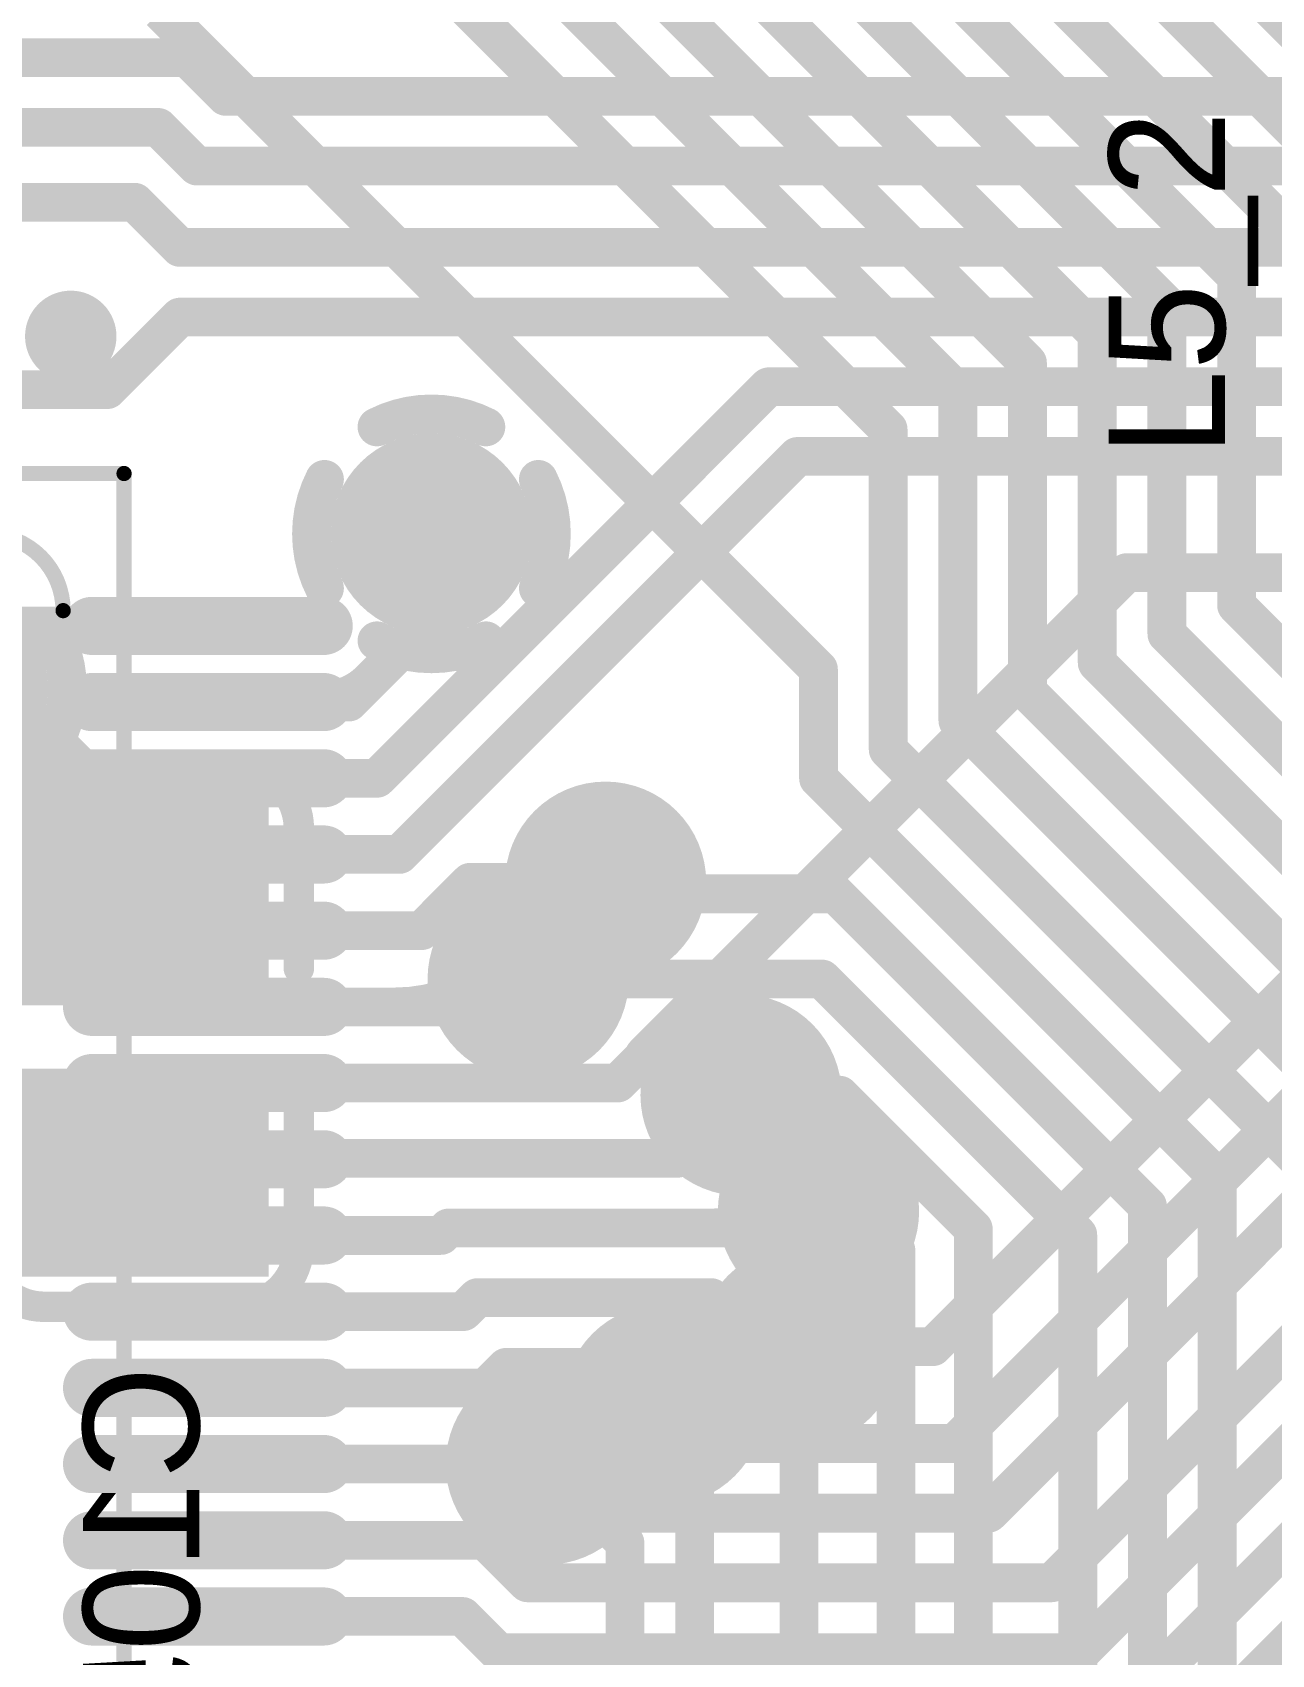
# Model space of a CAD drawing. Header units: millimetres. Extents: x 3.32 to 12.49, y 5.66 to 10.73.
# Drawn here: x 6.7689 to 7.0891, y 6.5191 to 6.9382 of the extents above; entities that cross this region are included whole.
import ezdxf

# ---------------------------------------------------------------- set-up
doc = ezdxf.new("R2010")
doc.units = ezdxf.units.MM
doc.header["$MEASUREMENT"] = 0
for name, color, linetype in [('BottomLayer', 5, 'Continuous'), ('BottomOverlay', 54, 'Continuous'), ('BottomPaste', 16, 'Continuous'), ('BottomSolder', 6, 'Continuous'), ('InternalPlane1', 76, 'Continuous'), ('InternalPlane2', 16, 'Continuous'), ('Mechanical13', 56, 'Continuous'), ('MultiLayer', 9, 'Continuous'), ('TopLayer', 1, 'Continuous'), ('TopOverlay', 2, 'Continuous'), ('TopPaste', 8, 'Continuous'), ('TopSolder', 216, 'Continuous'), ('ViaHoleLayer', 16, 'Continuous')]:
    doc.layers.add(name, color=color, linetype=linetype)

# ---------------------------------------------------------------- blocks, each defined once
blk = doc.blocks.new('LQFP_100_14_14_05P_118')
at = {"layer": 'Mechanical13', "const_width": 0.00394}
for points in [[(-0.27559, 0.27559), (-0.27559, -0.27559)], [(0.27559, -0.27559), (-0.27559, -0.27559)]]:
    blk.add_lwpolyline(points, dxfattribs=at)
at = {"layer": 'Mechanical13'}
for points, const_width in [([(-0.22047, -0.24016, 1), (-0.25984, -0.24016, 1)], 0.00394), ([(-0.26083, -0.24016, 1), (-0.25886, -0.24016, 1)], 0.00197), ([(-0.27657, -0.27559, 1), (-0.27461, -0.27559, 1)], 0.00197), ([(-0.27657, -0.27559, 1), (-0.27461, -0.27559, 1)], 0.00197)]:
    blk.add_lwpolyline(points, format="xyb", close=True, dxfattribs=dict(at, const_width=const_width))
at = {"layer": 'TopLayer', "const_width": 0.01102}
for points in [[(-0.32717, 0.01969), (-0.26732, 0.01969)], [(-0.32717, 0), (-0.26732, 0)], [(-0.32717, -0.01969), (-0.26732, -0.01969)], [(-0.32717, -0.03937), (-0.26732, -0.03937)], [(-0.32717, -0.05906), (-0.26732, -0.05906)], [(-0.32717, -0.07874), (-0.26732, -0.07874)], [(-0.32717, -0.09843), (-0.26732, -0.09843)], [(-0.32717, -0.11811), (-0.26732, -0.11811)], [(-0.32717, -0.1378), (-0.26732, -0.1378)], [(-0.32717, -0.15748), (-0.26732, -0.15748)], [(-0.32717, -0.17717), (-0.26732, -0.17717)], [(-0.32717, -0.19685), (-0.26732, -0.19685)], [(-0.32717, -0.21654), (-0.26732, -0.21654)], [(-0.32717, -0.23622), (-0.26732, -0.23622)]]:
    blk.add_lwpolyline(points, dxfattribs=at)
at = {"layer": 'TopLayer', "const_width": 0.00551}
for points in [[(-0.32992, 0.01969, 1), (-0.32441, 0.01969, 1)], [(-0.27008, 0.01969, 1), (-0.26457, 0.01969, 1)], [(-0.32992, 0, 1), (-0.32441, 0, 1)], [(-0.27008, 0, 1), (-0.26457, 0, 1)], [(-0.32992, -0.01969, 1), (-0.32441, -0.01969, 1)], [(-0.27008, -0.01969, 1), (-0.26457, -0.01969, 1)], [(-0.32992, -0.03937, 1), (-0.32441, -0.03937, 1)], [(-0.27008, -0.03937, 1), (-0.26457, -0.03937, 1)], [(-0.32992, -0.05906, 1), (-0.32441, -0.05906, 1)], [(-0.27008, -0.05906, 1), (-0.26457, -0.05906, 1)], [(-0.32992, -0.07874, 1), (-0.32441, -0.07874, 1)], [(-0.27008, -0.07874, 1), (-0.26457, -0.07874, 1)], [(-0.32992, -0.09843, 1), (-0.32441, -0.09843, 1)], [(-0.27008, -0.09843, 1), (-0.26457, -0.09843, 1)], [(-0.32992, -0.11811, 1), (-0.32441, -0.11811, 1)], [(-0.27008, -0.11811, 1), (-0.26457, -0.11811, 1)], [(-0.32992, -0.1378, 1), (-0.32441, -0.1378, 1)], [(-0.27008, -0.1378, 1), (-0.26457, -0.1378, 1)], [(-0.32992, -0.15748, 1), (-0.32441, -0.15748, 1)], [(-0.27008, -0.15748, 1), (-0.26457, -0.15748, 1)], [(-0.32992, -0.17717, 1), (-0.32441, -0.17717, 1)], [(-0.27008, -0.17717, 1), (-0.26457, -0.17717, 1)], [(-0.32992, -0.19685, 1), (-0.32441, -0.19685, 1)], [(-0.27008, -0.19685, 1), (-0.26457, -0.19685, 1)], [(-0.32992, -0.21654, 1), (-0.32441, -0.21654, 1)], [(-0.27008, -0.21654, 1), (-0.26457, -0.21654, 1)], [(-0.32992, -0.23622, 1), (-0.32441, -0.23622, 1)], [(-0.27008, -0.23622, 1), (-0.26457, -0.23622, 1)]]:
    blk.add_lwpolyline(points, format="xyb", close=True, dxfattribs=at)
at = {"layer": 'TopOverlay'}
for points, const_width in [([(-0.25591, -0.31102, 1), (-0.26772, -0.31102, 1)], 0.01181), ([(-0.27067, -0.31102, 1), (-0.26476, -0.31102, 1)], 0.00591), ([(-0.25886, -0.31102, 1), (-0.25295, -0.31102, 1)], 0.00591)]:
    blk.add_lwpolyline(points, format="xyb", close=True, dxfattribs=dict(at, const_width=const_width))
at = {"layer": 'TopPaste', "const_width": 0.01102}
for points in [[(-0.32717, 0.01969), (-0.26732, 0.01969)], [(-0.32717, 0), (-0.26732, 0)], [(-0.32717, -0.01969), (-0.26732, -0.01969)], [(-0.32717, -0.03937), (-0.26732, -0.03937)], [(-0.32717, -0.05906), (-0.26732, -0.05906)], [(-0.32717, -0.07874), (-0.26732, -0.07874)], [(-0.32717, -0.09843), (-0.26732, -0.09843)], [(-0.32717, -0.11811), (-0.26732, -0.11811)], [(-0.32717, -0.1378), (-0.26732, -0.1378)], [(-0.32717, -0.15748), (-0.26732, -0.15748)], [(-0.32717, -0.17717), (-0.26732, -0.17717)], [(-0.32717, -0.19685), (-0.26732, -0.19685)], [(-0.32717, -0.21654), (-0.26732, -0.21654)], [(-0.32717, -0.23622), (-0.26732, -0.23622)]]:
    blk.add_lwpolyline(points, dxfattribs=at)
at = {"layer": 'TopPaste', "const_width": 0.00551}
for points in [[(-0.32992, 0.01969, 1), (-0.32441, 0.01969, 1)], [(-0.27008, 0.01969, 1), (-0.26457, 0.01969, 1)], [(-0.32992, 0, 1), (-0.32441, 0, 1)], [(-0.27008, 0, 1), (-0.26457, 0, 1)], [(-0.32992, -0.01969, 1), (-0.32441, -0.01969, 1)], [(-0.27008, -0.01969, 1), (-0.26457, -0.01969, 1)], [(-0.32992, -0.03937, 1), (-0.32441, -0.03937, 1)], [(-0.27008, -0.03937, 1), (-0.26457, -0.03937, 1)], [(-0.32992, -0.05906, 1), (-0.32441, -0.05906, 1)], [(-0.27008, -0.05906, 1), (-0.26457, -0.05906, 1)], [(-0.32992, -0.07874, 1), (-0.32441, -0.07874, 1)], [(-0.27008, -0.07874, 1), (-0.26457, -0.07874, 1)], [(-0.32992, -0.09843, 1), (-0.32441, -0.09843, 1)], [(-0.27008, -0.09843, 1), (-0.26457, -0.09843, 1)], [(-0.32992, -0.11811, 1), (-0.32441, -0.11811, 1)], [(-0.27008, -0.11811, 1), (-0.26457, -0.11811, 1)], [(-0.32992, -0.1378, 1), (-0.32441, -0.1378, 1)], [(-0.27008, -0.1378, 1), (-0.26457, -0.1378, 1)], [(-0.32992, -0.15748, 1), (-0.32441, -0.15748, 1)], [(-0.27008, -0.15748, 1), (-0.26457, -0.15748, 1)], [(-0.32992, -0.17717, 1), (-0.32441, -0.17717, 1)], [(-0.27008, -0.17717, 1), (-0.26457, -0.17717, 1)], [(-0.32992, -0.19685, 1), (-0.32441, -0.19685, 1)], [(-0.27008, -0.19685, 1), (-0.26457, -0.19685, 1)], [(-0.32992, -0.21654, 1), (-0.32441, -0.21654, 1)], [(-0.27008, -0.21654, 1), (-0.26457, -0.21654, 1)], [(-0.32992, -0.23622, 1), (-0.32441, -0.23622, 1)], [(-0.27008, -0.23622, 1), (-0.26457, -0.23622, 1)]]:
    blk.add_lwpolyline(points, format="xyb", close=True, dxfattribs=at)
at = {"layer": 'TopSolder', "const_width": 0.01502}
for points in [[(-0.32717, 0.01969), (-0.26732, 0.01969)], [(-0.32717, 0), (-0.26732, 0)], [(-0.32717, -0.01969), (-0.26732, -0.01969)], [(-0.32717, -0.03937), (-0.26732, -0.03937)], [(-0.32717, -0.05906), (-0.26732, -0.05906)], [(-0.32717, -0.07874), (-0.26732, -0.07874)], [(-0.32717, -0.09843), (-0.26732, -0.09843)], [(-0.32717, -0.11811), (-0.26732, -0.11811)], [(-0.32717, -0.1378), (-0.26732, -0.1378)], [(-0.32717, -0.15748), (-0.26732, -0.15748)], [(-0.32717, -0.17717), (-0.26732, -0.17717)], [(-0.32717, -0.19685), (-0.26732, -0.19685)], [(-0.32717, -0.21654), (-0.26732, -0.21654)], [(-0.32717, -0.23622), (-0.26732, -0.23622)]]:
    blk.add_lwpolyline(points, dxfattribs=at)
at = {"layer": 'TopSolder', "const_width": 0.00751}
for points in [[(-0.33092, 0.01969, 1), (-0.32341, 0.01969, 1)], [(-0.27108, 0.01969, 1), (-0.26357, 0.01969, 1)], [(-0.33092, 0, 1), (-0.32341, 0, 1)], [(-0.27108, 0, 1), (-0.26357, 0, 1)], [(-0.33092, -0.01969, 1), (-0.32341, -0.01969, 1)], [(-0.27108, -0.01969, 1), (-0.26357, -0.01969, 1)], [(-0.33092, -0.03937, 1), (-0.32341, -0.03937, 1)], [(-0.27108, -0.03937, 1), (-0.26357, -0.03937, 1)], [(-0.33092, -0.05906, 1), (-0.32341, -0.05906, 1)], [(-0.27108, -0.05906, 1), (-0.26357, -0.05906, 1)], [(-0.33092, -0.07874, 1), (-0.32341, -0.07874, 1)], [(-0.27108, -0.07874, 1), (-0.26357, -0.07874, 1)], [(-0.33092, -0.09843, 1), (-0.32341, -0.09843, 1)], [(-0.27108, -0.09843, 1), (-0.26357, -0.09843, 1)], [(-0.33092, -0.11811, 1), (-0.32341, -0.11811, 1)], [(-0.27108, -0.11811, 1), (-0.26357, -0.11811, 1)], [(-0.33092, -0.1378, 1), (-0.32341, -0.1378, 1)], [(-0.27108, -0.1378, 1), (-0.26357, -0.1378, 1)], [(-0.33092, -0.15748, 1), (-0.32341, -0.15748, 1)], [(-0.27108, -0.15748, 1), (-0.26357, -0.15748, 1)], [(-0.33092, -0.17717, 1), (-0.32341, -0.17717, 1)], [(-0.27108, -0.17717, 1), (-0.26357, -0.17717, 1)], [(-0.33092, -0.19685, 1), (-0.32341, -0.19685, 1)], [(-0.27108, -0.19685, 1), (-0.26357, -0.19685, 1)], [(-0.33092, -0.21654, 1), (-0.32341, -0.21654, 1)], [(-0.27108, -0.21654, 1), (-0.26357, -0.21654, 1)], [(-0.33092, -0.23622, 1), (-0.32341, -0.23622, 1)], [(-0.27108, -0.23622, 1), (-0.26357, -0.23622, 1)]]:
    blk.add_lwpolyline(points, format="xyb", close=True, dxfattribs=at)
blk = doc.blocks.new('0805_C_B_470')
at = {"layer": 'BottomLayer'}
for points in [[(-0.05787, -0.02894), (-0.0122, -0.02894), (-0.05787, 0.02894), (-0.0122, 0.02894)], [(0.0122, -0.02894), (0.05787, -0.02894), (0.0122, 0.02894), (0.05787, 0.02894)]]:
    blk.add_solid(points, dxfattribs=at)
at = {"layer": 'BottomOverlay', "const_width": 0.00787}
for points in [[(-0.06969, 0.025, -0.414213), (-0.05394, 0.04075)], [(0.05394, 0.04075, -0.414214), (0.06968, 0.025)], [(-0.05394, -0.04075, -0.414214), (-0.06969, -0.025)], [(0.06969, -0.025, -0.414213), (0.05394, -0.04075)]]:
    blk.add_lwpolyline(points, format="xyb", dxfattribs=at)
at = {"layer": 'BottomOverlay', "const_width": 0.00394}
for points in [[(-0.05591, 0.04075, 1), (-0.05197, 0.04075, 1)], [(-0.05591, 0.04075, 1), (-0.05197, 0.04075, 1)], [(-0.01969, 0.04075, 1), (-0.01575, 0.04075, 1)], [(0.01575, 0.04075, 1), (0.01969, 0.04075, 1)], [(0.05197, 0.04075, 1), (0.05591, 0.04075, 1)], [(0.05197, 0.04075, 1), (0.05591, 0.04075, 1)], [(-0.07165, 0.025, 1), (-0.06772, 0.025, 1)], [(-0.07165, 0.025, 1), (-0.06772, 0.025, 1)], [(0.06772, 0.025, 1), (0.07165, 0.025, 1)], [(0.06772, 0.025, 1), (0.07165, 0.025, 1)], [(-0.07165, -0.025, 1), (-0.06772, -0.025, 1)], [(-0.07165, -0.025, 1), (-0.06772, -0.025, 1)], [(0.06772, -0.025, 1), (0.07165, -0.025, 1)], [(0.06772, -0.025, 1), (0.07165, -0.025, 1)], [(-0.05591, -0.04075, 1), (-0.05197, -0.04075, 1)], [(-0.05591, -0.04075, 1), (-0.05197, -0.04075, 1)], [(-0.01969, -0.04075, 1), (-0.01575, -0.04075, 1)], [(0.01575, -0.04075, 1), (0.01969, -0.04075, 1)], [(0.05197, -0.04075, 1), (0.05591, -0.04075, 1)], [(0.05197, -0.04075, 1), (0.05591, -0.04075, 1)]]:
    blk.add_lwpolyline(points, format="xyb", close=True, dxfattribs=at)
at = {"layer": 'BottomOverlay', "const_width": 0.00787}
for points in [[(-0.05394, 0.04075), (-0.01772, 0.04075)], [(0.01772, 0.04075), (0.05394, 0.04075)], [(-0.06969, 0.025), (-0.06969, -0.025)], [(0.06968, 0.025), (0.06968, -0.025)], [(-0.05394, -0.04075), (-0.01772, -0.04075)], [(0.01772, -0.04075), (0.05394, -0.04075)]]:
    blk.add_lwpolyline(points, dxfattribs=at)
at = {"layer": 'BottomPaste'}
for points in [[(-0.05787, -0.02894), (-0.0122, -0.02894), (-0.05787, 0.02894), (-0.0122, 0.02894)], [(0.0122, -0.02894), (0.05787, -0.02894), (0.0122, 0.02894), (0.05787, 0.02894)]]:
    blk.add_solid(points, dxfattribs=at)
at = {"layer": 'BottomSolder'}
for points in [[(-0.06187, -0.03294), (-0.0082, -0.03294), (-0.06187, 0.03294), (-0.0082, 0.03294)], [(0.0082, -0.03294), (0.06187, -0.03294), (0.0082, 0.03294), (0.06187, 0.03294)]]:
    blk.add_solid(points, dxfattribs=at)

msp = doc.modelspace()

# ---------------------------------------------------------------- linework, layer by layer
at = {"layer": 'BottomLayer'}
for points, const_width in [([(6.73455, 7.29866), (7.15701, 6.87621)], 0.01), ([(6.7271, 7.28066), (7.13201, 6.87575)], 0.01), ([(6.71801, 7.26266), (7.09801, 6.88266)], 0.01), ([(6.71055, 7.24466), (7.08001, 6.87521)], 0.01), ([(6.7031, 7.22666), (7.06201, 6.86775)], 0.01), ([(6.69564, 7.20866), (7.04401, 6.86029)], 0.01), ([(6.68818, 7.19066), (7.02601, 6.85284)], 0.01), ([(6.68073, 7.17266), (7.00801, 6.84538)], 0.01), ([(6.67201, 7.15366), (6.99001, 6.83566)], 0.01), ([(6.80201, 6.94366), (6.97201, 6.77366)], 0.01), ([(7.08001, 6.79022), (7.08001, 6.87521)], 0.01), ([(7.06201, 6.78276), (7.06201, 6.86775)], 0.01), ([(7.04401, 6.77531), (7.04401, 6.86029)], 0.01), ([(7.02601, 6.76785), (7.02601, 6.85284)], 0.01), ([(7.00801, 6.7604), (7.00801, 6.84538)], 0.01), ([(6.99001, 6.75294), (6.99001, 6.83566)], 0.01), ([(7.08001, 6.79022), (7.29701, 6.57322)], 0.01), ([(7.06201, 6.78276), (7.27701, 6.56776)], 0.01), ([(6.74701, 6.76866), (6.79701, 6.71866)], 0.03), ([(6.97201, 6.74548), (6.97201, 6.77366)], 0.01), ([(7.04401, 6.77531), (7.25201, 6.56731)], 0.01), ([(7.02601, 6.76785), (7.22701, 6.56685)], 0.01), ([(7.00801, 6.7604), (7.20201, 6.5664)], 0.01), ([(6.99001, 6.75294), (7.17001, 6.57294)], 0.01), ([(6.97201, 6.74548), (7.07501, 6.64248)], 0.01), ([(6.79701, 6.7137), (6.79701, 6.71866)], 0.03), ([(6.91701, 6.71866), (6.92001, 6.71566)], 0.01), ([(6.92001, 6.71566), (6.97638, 6.71566)], 0.01), ([(6.97638, 6.71566), (7.05701, 6.63503)], 0.01), ([(6.89701, 6.69366), (6.97292, 6.69366)], 0.01), ([(6.97292, 6.69366), (7.03901, 6.62757)], 0.01), ([(6.95201, 6.66366), (6.97746, 6.66366)], 0.01), ([(6.97746, 6.66366), (7.01201, 6.62912)], 0.01), ([(6.70701, 6.64362), (6.79701, 6.64362)], 0.03), ([(7.07501, 6.37566), (7.07501, 6.64248)], 0.01), ([(6.97201, 6.63366), (6.98201, 6.63366)], 0.01), ([(6.98201, 6.63366), (6.99201, 6.62366)], 0.01), ([(7.05701, 6.04866), (7.05701, 6.63503)], 0.01), ([(7.01201, 6.03866), (7.01201, 6.62912)], 0.01), ([(7.03901, 6.04121), (7.03901, 6.62757)], 0.01), ([(6.99201, 6.50366), (6.99201, 6.62366)], 0.01), ([(6.96701, 6.50848), (6.96701, 6.59866)], 0.01), ([(6.93201, 6.58366), (6.94001, 6.57566)], 0.01), ([(6.94001, 5.82666), (6.94001, 6.57566)], 0.01), ([(6.90169, 6.56835), (6.92201, 6.54803)], 0.01), ([(6.92201, 5.92866), (6.92201, 6.54803)], 0.01)]:
    msp.add_lwpolyline(points, dxfattribs=dict(at, const_width=const_width))
for points, const_width in [([(7.07751, 6.87521, 1), (7.08251, 6.87521, 1)], 0.005), ([(7.07751, 6.87521, 1), (7.08251, 6.87521, 1)], 0.005), ([(7.05951, 6.86775, 1), (7.06451, 6.86775, 1)], 0.005), ([(7.05951, 6.86775, 1), (7.06451, 6.86775, 1)], 0.005), ([(7.04151, 6.86029, 1), (7.04651, 6.86029, 1)], 0.005), ([(7.04151, 6.86029, 1), (7.04651, 6.86029, 1)], 0.005), ([(7.02351, 6.85284, 1), (7.02851, 6.85284, 1)], 0.005), ([(7.02351, 6.85284, 1), (7.02851, 6.85284, 1)], 0.005), ([(7.00551, 6.84538, 1), (7.01051, 6.84538, 1)], 0.005), ([(7.00551, 6.84538, 1), (7.01051, 6.84538, 1)], 0.005), ([(6.98751, 6.83566, 1), (6.99251, 6.83566, 1)], 0.005), ([(6.98751, 6.83566, 1), (6.99251, 6.83566, 1)], 0.005), ([(6.86601, 6.80866, 1), (6.87801, 6.80866, 1)], 0.012), ([(7.07751, 6.79022, 1), (7.08251, 6.79022, 1)], 0.005), ([(7.07751, 6.79022, 1), (7.08251, 6.79022, 1)], 0.005), ([(7.05951, 6.78276, 1), (7.06451, 6.78276, 1)], 0.005), ([(7.05951, 6.78276, 1), (7.06451, 6.78276, 1)], 0.005), ([(6.96951, 6.77366, 1), (6.97451, 6.77366, 1)], 0.005), ([(6.96951, 6.77366, 1), (6.97451, 6.77366, 1)], 0.005), ([(7.04151, 6.77531, 1), (7.04651, 6.77531, 1)], 0.005), ([(7.04151, 6.77531, 1), (7.04651, 6.77531, 1)], 0.005), ([(7.02351, 6.76785, 1), (7.02851, 6.76785, 1)], 0.005), ([(7.02351, 6.76785, 1), (7.02851, 6.76785, 1)], 0.005), ([(7.00551, 6.7604, 1), (7.01051, 6.7604, 1)], 0.005), ([(7.00551, 6.7604, 1), (7.01051, 6.7604, 1)], 0.005), ([(6.76221, 6.74596, 1), (6.77721, 6.74596, 1)], 0.015), ([(6.98751, 6.75294, 1), (6.99251, 6.75294, 1)], 0.005), ([(6.98751, 6.75294, 1), (6.99251, 6.75294, 1)], 0.005), ([(6.96951, 6.74548, 1), (6.97451, 6.74548, 1)], 0.005), ([(6.96951, 6.74548, 1), (6.97451, 6.74548, 1)], 0.005), ([(6.78951, 6.71866, 1), (6.80451, 6.71866, 1)], 0.015), ([(6.78951, 6.71866, 1), (6.80451, 6.71866, 1)], 0.015), ([(6.91101, 6.71866, 1), (6.92301, 6.71866, 1)], 0.012), ([(6.77557, 6.7137, 1), (6.79057, 6.7137, 1)], 0.015), ([(6.78951, 6.7137, 1), (6.80451, 6.7137, 1)], 0.015), ([(6.91946, 6.72361, 1), (6.92446, 6.72361, 1)], 0.005), ([(6.91451, 6.71866, 1), (6.91951, 6.71866, 1)], 0.005), ([(6.91751, 6.71566, 1), (6.92251, 6.71566, 1)], 0.005), ([(6.91751, 6.71566, 1), (6.92251, 6.71566, 1)], 0.005), ([(6.93865, 6.71566, 1), (6.94365, 6.71566, 1)], 0.005), ([(6.97388, 6.71566, 1), (6.97888, 6.71566, 1)], 0.005), ([(6.97388, 6.71566, 1), (6.97888, 6.71566, 1)], 0.005), ([(6.89101, 6.69366, 1), (6.90301, 6.69366, 1)], 0.012), ([(6.89946, 6.69861, 1), (6.90446, 6.69861, 1)], 0.005), ([(6.89451, 6.69366, 1), (6.89951, 6.69366, 1)], 0.005), ([(6.91141, 6.69366, 1), (6.91641, 6.69366, 1)], 0.005), ([(6.91141, 6.69366, 1), (6.91641, 6.69366, 1)], 0.005), ([(6.97042, 6.69366, 1), (6.97542, 6.69366, 1)], 0.005), ([(6.97042, 6.69366, 1), (6.97542, 6.69366, 1)], 0.005), ([(6.89946, 6.68871, 1), (6.90446, 6.68871, 1)], 0.005), ([(6.94601, 6.66366, 1), (6.95801, 6.66366, 1)], 0.012), ([(6.95446, 6.66861, 1), (6.95946, 6.66861, 1)], 0.005), ([(6.94951, 6.66366, 1), (6.95451, 6.66366, 1)], 0.005), ([(6.96641, 6.66366, 1), (6.97141, 6.66366, 1)], 0.005), ([(6.96641, 6.66366, 1), (6.97141, 6.66366, 1)], 0.005), ([(6.97496, 6.66366, 1), (6.97996, 6.66366, 1)], 0.005), ([(6.97496, 6.66366, 1), (6.97996, 6.66366, 1)], 0.005), ([(6.95446, 6.65871, 1), (6.95946, 6.65871, 1)], 0.005), ([(6.78951, 6.64362, 1), (6.80451, 6.64362, 1)], 0.015), ([(7.07251, 6.64248, 1), (7.07751, 6.64248, 1)], 0.005), ([(7.07251, 6.64248, 1), (7.07751, 6.64248, 1)], 0.005), ([(6.96601, 6.63366, 1), (6.97801, 6.63366, 1)], 0.012), ([(6.96951, 6.63366, 1), (6.97451, 6.63366, 1)], 0.005), ([(6.97951, 6.63366, 1), (6.98451, 6.63366, 1)], 0.005), ([(6.97951, 6.63366, 1), (6.98451, 6.63366, 1)], 0.005), ([(7.05451, 6.63503, 1), (7.05951, 6.63503, 1)], 0.005), ([(7.05451, 6.63503, 1), (7.05951, 6.63503, 1)], 0.005), ([(7.00951, 6.62912, 1), (7.01451, 6.62912, 1)], 0.005), ([(7.00951, 6.62912, 1), (7.01451, 6.62912, 1)], 0.005), ([(6.97214, 6.62718, 1), (6.97714, 6.62718, 1)], 0.005), ([(7.03651, 6.62757, 1), (7.04151, 6.62757, 1)], 0.005), ([(7.03651, 6.62757, 1), (7.04151, 6.62757, 1)], 0.005), ([(6.98951, 6.62366, 1), (6.99451, 6.62366, 1)], 0.005), ([(6.98951, 6.62366, 1), (6.99451, 6.62366, 1)], 0.005), ([(6.98951, 6.62366, 1), (6.99451, 6.62366, 1)], 0.005), ([(6.96101, 6.59866, 1), (6.97301, 6.59866, 1)], 0.012), ([(6.96451, 6.59866, 1), (6.96951, 6.59866, 1)], 0.005), ([(6.95956, 6.59371, 1), (6.96456, 6.59371, 1)], 0.005), ([(6.96946, 6.59371, 1), (6.97446, 6.59371, 1)], 0.005), ([(6.92601, 6.58366, 1), (6.93801, 6.58366, 1)], 0.012), ([(6.92951, 6.58366, 1), (6.93451, 6.58366, 1)], 0.005), ([(6.96451, 6.58176, 1), (6.96951, 6.58176, 1)], 0.005), ([(6.96451, 6.58176, 1), (6.96951, 6.58176, 1)], 0.005), ([(6.89569, 6.56835, 1), (6.90769, 6.56835, 1)], 0.012), ([(6.93751, 6.57566, 1), (6.94251, 6.57566, 1)], 0.005), ([(6.93751, 6.57566, 1), (6.94251, 6.57566, 1)], 0.005), ([(6.89919, 6.56835, 1), (6.90419, 6.56835, 1)], 0.005), ([(6.90619, 6.56835, 1), (6.91119, 6.56835, 1)], 0.005), ([(6.89919, 6.56135, 1), (6.90419, 6.56135, 1)], 0.005), ([(6.91114, 6.5564, 1), (6.91614, 6.5564, 1)], 0.005), ([(6.91114, 6.5564, 1), (6.91614, 6.5564, 1)], 0.005), ([(6.91951, 6.54803, 1), (6.92451, 6.54803, 1)], 0.005), ([(6.91951, 6.54803, 1), (6.92451, 6.54803, 1)], 0.005)]:
    msp.add_lwpolyline(points, format="xyb", close=True, dxfattribs=dict(at, const_width=const_width))
for points, const_width in [([(6.76971, 6.74596, -0.198912), (6.78307, 6.7137)], 0.03), ([(6.94115, 6.71566, -0.198912), (6.92196, 6.72361)], 0.01), ([(6.91391, 6.69366, -0.198912), (6.90196, 6.69861)], 0.01), ([(6.90196, 6.68871, -0.198912), (6.91391, 6.69366)], 0.01), ([(6.96891, 6.66366, -0.198912), (6.95696, 6.66861)], 0.01), ([(6.95696, 6.65871, -0.198912), (6.96891, 6.66366)], 0.01), ([(6.97464, 6.62718, -0.301518), (6.99201, 6.62366)], 0.01), ([(6.96206, 6.59371, -0.198912), (6.96701, 6.58176)], 0.01), ([(6.96701, 6.58176, -0.198912), (6.97196, 6.59371)], 0.01), ([(6.91364, 6.5564, -0.198912), (6.90869, 6.56835)], 0.01), ([(6.90169, 6.56135, -0.198912), (6.91364, 6.5564)], 0.01)]:
    msp.add_lwpolyline(points, format="xyb", dxfattribs=dict(at, const_width=const_width))
at = {"layer": 'InternalPlane1', "const_width": 0.01}
for points in [[(6.85793, 6.83628, -0.240079), (6.88608, 6.83628)], [(6.84439, 6.79459, -0.240079), (6.84439, 6.82274)], [(6.89963, 6.82274, -0.240079), (6.89963, 6.79459)], [(6.88608, 6.78104, -0.240079), (6.85793, 6.78104)]]:
    msp.add_lwpolyline(points, format="xyb", dxfattribs=at)
at = {"layer": 'InternalPlane1'}
for points, const_width in [([(6.85543, 6.83628, 1), (6.86043, 6.83628, 1)], 0.005), ([(6.88358, 6.83628, 1), (6.88858, 6.83628, 1)], 0.005), ([(6.84189, 6.82274, 1), (6.84689, 6.82274, 1)], 0.005), ([(6.89713, 6.82274, 1), (6.90213, 6.82274, 1)], 0.005), ([(6.84189, 6.79459, 1), (6.84689, 6.79459, 1)], 0.005), ([(6.89713, 6.79459, 1), (6.90213, 6.79459, 1)], 0.005), ([(6.73401, 6.76866, 1), (6.76001, 6.76866, 1)], 0.026), ([(6.85543, 6.78104, 1), (6.86043, 6.78104, 1)], 0.005), ([(6.88358, 6.78104, 1), (6.88858, 6.78104, 1)], 0.005), ([(6.90401, 6.71866, 1), (6.93001, 6.71866, 1)], 0.026), ([(6.88401, 6.69366, 1), (6.91001, 6.69366, 1)], 0.026), ([(6.93901, 6.66366, 1), (6.96501, 6.66366, 1)], 0.026), ([(6.95901, 6.63366, 1), (6.98501, 6.63366, 1)], 0.026), ([(6.95401, 6.59866, 1), (6.98001, 6.59866, 1)], 0.026), ([(6.91901, 6.58366, 1), (6.94501, 6.58366, 1)], 0.026), ([(6.88869, 6.56835, 1), (6.91469, 6.56835, 1)], 0.026)]:
    msp.add_lwpolyline(points, format="xyb", close=True, dxfattribs=dict(at, const_width=const_width))
at = {"layer": 'InternalPlane2'}
for points, const_width in [([(6.85901, 6.80866, 1), (6.88501, 6.80866, 1)], 0.026), ([(6.77213, 6.78274, 1), (6.77713, 6.78274, 1)], 0.005), ([(6.77213, 6.75459, 1), (6.77713, 6.75459, 1)], 0.005), ([(6.90401, 6.71866, 1), (6.93001, 6.71866, 1)], 0.026), ([(6.88401, 6.69366, 1), (6.91001, 6.69366, 1)], 0.026), ([(6.93901, 6.66366, 1), (6.96501, 6.66366, 1)], 0.026), ([(6.95901, 6.63366, 1), (6.98501, 6.63366, 1)], 0.026), ([(6.95401, 6.59866, 1), (6.98001, 6.59866, 1)], 0.026), ([(6.91901, 6.58366, 1), (6.94501, 6.58366, 1)], 0.026), ([(6.88869, 6.56835, 1), (6.91469, 6.56835, 1)], 0.026)]:
    msp.add_lwpolyline(points, format="xyb", close=True, dxfattribs=dict(at, const_width=const_width))
at = {"layer": 'InternalPlane2', "const_width": 0.01}
msp.add_lwpolyline([(6.77463, 6.78274, -0.240079), (6.77463, 6.75459)], format="xyb", dxfattribs=at)
at = {"layer": 'MultiLayer', "const_width": 0.012}
for points in [[(6.86601, 6.80866, 1), (6.87801, 6.80866, 1)], [(6.91101, 6.71866, 1), (6.92301, 6.71866, 1)], [(6.89101, 6.69366, 1), (6.90301, 6.69366, 1)], [(6.94601, 6.66366, 1), (6.95801, 6.66366, 1)], [(6.96601, 6.63366, 1), (6.97801, 6.63366, 1)], [(6.96101, 6.59866, 1), (6.97301, 6.59866, 1)], [(6.92601, 6.58366, 1), (6.93801, 6.58366, 1)], [(6.89569, 6.56835, 1), (6.90769, 6.56835, 1)]]:
    msp.add_lwpolyline(points, format="xyb", close=True, dxfattribs=at)
at = {"layer": 'TopLayer', "const_width": 0.01}
for points in [[(6.72501, 6.93166), (6.80892, 6.93166)], [(6.80892, 6.93166), (6.81892, 6.92166)], [(6.81892, 6.92166), (8.66455, 6.92166)], [(6.73701, 6.91366), (6.80146, 6.91366)], [(6.80146, 6.91366), (6.81146, 6.90366)], [(6.81146, 6.90366), (8.67201, 6.90366)], [(6.74556, 6.89434), (6.79533, 6.89434)], [(6.79533, 6.89434), (6.80701, 6.88266)], [(6.80701, 6.88266), (7.18373, 6.88266)], [(6.78825, 6.84591), (6.80701, 6.86466)], [(6.80701, 6.86466), (7.19118, 6.86466)], [(6.75323, 6.84591), (6.78825, 6.84591)], [(6.85795, 6.74551), (6.9591, 6.84666)], [(6.9591, 6.84666), (7.19864, 6.84666)], [(6.86372, 6.72583), (6.96655, 6.82866)], [(6.96655, 6.82866), (7.2061, 6.82866)], [(6.87201, 6.78654), (6.87201, 6.80866)], [(6.92701, 6.67402), (7.05165, 6.79866)], [(7.05165, 6.79866), (7.15701, 6.79866)], [(7.00155, 6.59866), (7.19655, 6.79366)], [(6.76323, 6.78488), (6.81425, 6.78488)], [(6.85067, 6.7652), (6.87201, 6.78654)], [(6.81425, 6.7652), (6.85067, 6.7652)], [(7.0072, 6.57366), (7.2002, 6.76666)], [(7.01601, 6.55566), (7.20901, 6.74866)], [(6.81425, 6.74551), (6.85795, 6.74551)], [(6.81425, 6.72583), (6.86372, 6.72583)], [(6.86949, 6.70614), (6.88201, 6.71866)], [(6.88201, 6.71866), (6.91701, 6.71866)], [(6.81425, 6.70614), (6.86949, 6.70614)], [(6.8898, 6.68646), (6.89701, 6.69366)], [(6.81425, 6.68646), (6.8898, 6.68646)], [(6.92012, 6.66677), (6.92701, 6.67366)], [(6.92701, 6.67366), (6.92701, 6.67402)], [(6.81425, 6.66677), (6.92012, 6.66677)], [(6.93569, 6.64735), (6.95201, 6.66366)], [(6.81425, 6.64709), (6.81451, 6.64735)], [(6.81451, 6.64735), (6.93569, 6.64735)], [(7.03227, 6.53766), (7.13386, 6.63925)], [(6.87448, 6.6274), (6.87643, 6.62935)], [(6.87643, 6.62935), (6.96132, 6.62935)], [(6.81425, 6.6274), (6.87448, 6.6274)], [(7.03973, 6.51966), (7.14132, 6.62125)], [(6.88025, 6.60772), (6.88388, 6.61135)], [(6.88388, 6.61135), (6.94432, 6.61135)], [(6.94432, 6.61135), (6.95701, 6.59866)], [(6.81425, 6.60772), (6.88025, 6.60772)], [(7.04719, 6.50166), (7.14878, 6.60325)], [(6.95701, 6.59866), (6.96701, 6.59866)], [(6.96701, 6.59866), (7.00155, 6.59866)], [(6.88602, 6.58803), (6.89134, 6.59335)], [(6.89134, 6.59335), (6.92232, 6.59335)], [(6.92232, 6.59335), (6.93201, 6.58366)], [(6.81425, 6.58803), (6.88602, 6.58803)], [(6.93201, 6.58366), (6.94201, 6.57366)], [(7.05464, 6.48366), (7.15464, 6.58366)], [(6.94201, 6.57366), (7.0072, 6.57366)], [(6.81425, 6.56835), (6.90169, 6.56835)], [(6.90169, 6.56835), (6.91438, 6.55566)], [(6.91438, 6.55566), (7.01601, 6.55566)], [(6.81425, 6.54866), (6.88583, 6.54866)], [(6.88583, 6.54866), (6.89683, 6.53766)], [(6.89683, 6.53766), (7.03227, 6.53766)], [(6.81425, 6.52898), (6.88006, 6.52898)], [(6.88006, 6.52898), (6.88938, 6.51966)], [(6.88938, 6.51966), (7.03973, 6.51966)]]:
    msp.add_lwpolyline(points, dxfattribs=at)
at = {"layer": 'TopLayer'}
for points, const_width in [([(6.80642, 6.93166, 1), (6.81142, 6.93166, 1)], 0.005), ([(6.80642, 6.93166, 1), (6.81142, 6.93166, 1)], 0.005), ([(6.81642, 6.92166, 1), (6.82142, 6.92166, 1)], 0.005), ([(6.81642, 6.92166, 1), (6.82142, 6.92166, 1)], 0.005), ([(6.79896, 6.91366, 1), (6.80396, 6.91366, 1)], 0.005), ([(6.79896, 6.91366, 1), (6.80396, 6.91366, 1)], 0.005), ([(6.80896, 6.90366, 1), (6.81396, 6.90366, 1)], 0.005), ([(6.80896, 6.90366, 1), (6.81396, 6.90366, 1)], 0.005), ([(6.79283, 6.89434, 1), (6.79783, 6.89434, 1)], 0.005), ([(6.79283, 6.89434, 1), (6.79783, 6.89434, 1)], 0.005), ([(6.80451, 6.88266, 1), (6.80951, 6.88266, 1)], 0.005), ([(6.80451, 6.88266, 1), (6.80951, 6.88266, 1)], 0.005), ([(6.80451, 6.86466, 1), (6.80951, 6.86466, 1)], 0.005), ([(6.80451, 6.86466, 1), (6.80951, 6.86466, 1)], 0.005), ([(6.78575, 6.84591, 1), (6.79075, 6.84591, 1)], 0.005), ([(6.78575, 6.84591, 1), (6.79075, 6.84591, 1)], 0.005), ([(6.9566, 6.84666, 1), (6.9616, 6.84666, 1)], 0.005), ([(6.9566, 6.84666, 1), (6.9616, 6.84666, 1)], 0.005), ([(6.96405, 6.82866, 1), (6.96905, 6.82866, 1)], 0.005), ([(6.96405, 6.82866, 1), (6.96905, 6.82866, 1)], 0.005), ([(6.86601, 6.80866, 1), (6.87801, 6.80866, 1)], 0.012), ([(6.86951, 6.80866, 1), (6.87451, 6.80866, 1)], 0.005), ([(6.86456, 6.80371, 1), (6.86956, 6.80371, 1)], 0.005), ([(6.87446, 6.80371, 1), (6.87946, 6.80371, 1)], 0.005), ([(7.04915, 6.79866, 1), (7.05415, 6.79866, 1)], 0.005), ([(7.04915, 6.79866, 1), (7.05415, 6.79866, 1)], 0.005), ([(6.86951, 6.79176, 1), (6.87451, 6.79176, 1)], 0.005), ([(6.86951, 6.79176, 1), (6.87451, 6.79176, 1)], 0.005), ([(6.81175, 6.78488, 1), (6.81675, 6.78488, 1)], 0.005), ([(6.86951, 6.78654, 1), (6.87451, 6.78654, 1)], 0.005), ([(6.86951, 6.78654, 1), (6.87451, 6.78654, 1)], 0.005), ([(6.85363, 6.77066, 1), (6.85863, 6.77066, 1)], 0.005), ([(6.81175, 6.7652, 1), (6.81675, 6.7652, 1)], 0.005), ([(6.84167, 6.76571, 1), (6.84667, 6.76571, 1)], 0.005), ([(6.84817, 6.7652, 1), (6.85317, 6.7652, 1)], 0.005), ([(6.84817, 6.7652, 1), (6.85317, 6.7652, 1)], 0.005), ([(6.81175, 6.74551, 1), (6.81675, 6.74551, 1)], 0.005), ([(6.85545, 6.74551, 1), (6.86045, 6.74551, 1)], 0.005), ([(6.85545, 6.74551, 1), (6.86045, 6.74551, 1)], 0.005), ([(6.81175, 6.72583, 1), (6.81675, 6.72583, 1)], 0.005), ([(6.86122, 6.72583, 1), (6.86622, 6.72583, 1)], 0.005), ([(6.86122, 6.72583, 1), (6.86622, 6.72583, 1)], 0.005), ([(6.91101, 6.71866, 1), (6.92301, 6.71866, 1)], 0.012), ([(6.90956, 6.72361, 1), (6.91456, 6.72361, 1)], 0.005), ([(6.87951, 6.71866, 1), (6.88451, 6.71866, 1)], 0.005), ([(6.87951, 6.71866, 1), (6.88451, 6.71866, 1)], 0.005), ([(6.89761, 6.71866, 1), (6.90261, 6.71866, 1)], 0.005), ([(6.89761, 6.71866, 1), (6.90261, 6.71866, 1)], 0.005), ([(6.91451, 6.71866, 1), (6.91951, 6.71866, 1)], 0.005), ([(6.90956, 6.71371, 1), (6.91456, 6.71371, 1)], 0.005), ([(6.81175, 6.70614, 1), (6.81675, 6.70614, 1)], 0.005), ([(6.86699, 6.70614, 1), (6.87199, 6.70614, 1)], 0.005), ([(6.86699, 6.70614, 1), (6.87199, 6.70614, 1)], 0.005), ([(6.89101, 6.69366, 1), (6.90301, 6.69366, 1)], 0.012), ([(6.88956, 6.69861, 1), (6.89456, 6.69861, 1)], 0.005), ([(6.89451, 6.69366, 1), (6.89951, 6.69366, 1)], 0.005), ([(6.89663, 6.69154, 1), (6.90163, 6.69154, 1)], 0.005), ([(6.81175, 6.68646, 1), (6.81675, 6.68646, 1)], 0.005), ([(6.86021, 6.68646, 1), (6.86521, 6.68646, 1)], 0.005), ([(6.88436, 6.68646, 1), (6.88936, 6.68646, 1)], 0.005), ([(6.8873, 6.68646, 1), (6.8923, 6.68646, 1)], 0.005), ([(6.8873, 6.68646, 1), (6.8923, 6.68646, 1)], 0.005), ([(6.92451, 6.67402, 1), (6.92951, 6.67402, 1)], 0.005), ([(6.92451, 6.67402, 1), (6.92951, 6.67402, 1)], 0.005), ([(6.92451, 6.67366, 1), (6.92951, 6.67366, 1)], 0.005), ([(6.92451, 6.67366, 1), (6.92951, 6.67366, 1)], 0.005), ([(6.81175, 6.66677, 1), (6.81675, 6.66677, 1)], 0.005), ([(6.91762, 6.66677, 1), (6.92262, 6.66677, 1)], 0.005), ([(6.91762, 6.66677, 1), (6.92262, 6.66677, 1)], 0.005), ([(6.94601, 6.66366, 1), (6.95801, 6.66366, 1)], 0.012), ([(6.94251, 6.66366, 1), (6.94751, 6.66366, 1)], 0.005), ([(6.94951, 6.66366, 1), (6.95451, 6.66366, 1)], 0.005), ([(6.94951, 6.65666, 1), (6.95451, 6.65666, 1)], 0.005), ([(6.93756, 6.65171, 1), (6.94256, 6.65171, 1)], 0.005), ([(6.93756, 6.65171, 1), (6.94256, 6.65171, 1)], 0.005), ([(6.81175, 6.64709, 1), (6.81675, 6.64709, 1)], 0.005), ([(6.81201, 6.64735, 1), (6.81701, 6.64735, 1)], 0.005), ([(6.81201, 6.64735, 1), (6.81701, 6.64735, 1)], 0.005), ([(6.93319, 6.64735, 1), (6.93819, 6.64735, 1)], 0.005), ([(6.93319, 6.64735, 1), (6.93819, 6.64735, 1)], 0.005), ([(6.96601, 6.63366, 1), (6.97801, 6.63366, 1)], 0.012), ([(6.96456, 6.63861, 1), (6.96956, 6.63861, 1)], 0.005), ([(6.87393, 6.62935, 1), (6.87893, 6.62935, 1)], 0.005), ([(6.87393, 6.62935, 1), (6.87893, 6.62935, 1)], 0.005), ([(6.94219, 6.62935, 1), (6.94719, 6.62935, 1)], 0.005), ([(6.95882, 6.62935, 1), (6.96382, 6.62935, 1)], 0.005), ([(6.81175, 6.6274, 1), (6.81675, 6.6274, 1)], 0.005), ([(6.87198, 6.6274, 1), (6.87698, 6.6274, 1)], 0.005), ([(6.87198, 6.6274, 1), (6.87698, 6.6274, 1)], 0.005), ([(6.88138, 6.61135, 1), (6.88638, 6.61135, 1)], 0.005), ([(6.88138, 6.61135, 1), (6.88638, 6.61135, 1)], 0.005), ([(6.94182, 6.61135, 1), (6.94682, 6.61135, 1)], 0.005), ([(6.94182, 6.61135, 1), (6.94682, 6.61135, 1)], 0.005), ([(6.94182, 6.61135, 1), (6.94682, 6.61135, 1)], 0.005), ([(6.81175, 6.60772, 1), (6.81675, 6.60772, 1)], 0.005), ([(6.87775, 6.60772, 1), (6.88275, 6.60772, 1)], 0.005), ([(6.87775, 6.60772, 1), (6.88275, 6.60772, 1)], 0.005), ([(6.96101, 6.59866, 1), (6.97301, 6.59866, 1)], 0.012), ([(6.96285, 6.60546, 1), (6.96785, 6.60546, 1)], 0.005), ([(6.96946, 6.60361, 1), (6.97446, 6.60361, 1)], 0.005), ([(6.95451, 6.59866, 1), (6.95951, 6.59866, 1)], 0.005), ([(6.95451, 6.59866, 1), (6.95951, 6.59866, 1)], 0.005), ([(6.96451, 6.59866, 1), (6.96951, 6.59866, 1)], 0.005), ([(6.96451, 6.59866, 1), (6.96951, 6.59866, 1)], 0.005), ([(6.98141, 6.59866, 1), (6.98641, 6.59866, 1)], 0.005), ([(6.98141, 6.59866, 1), (6.98641, 6.59866, 1)], 0.005), ([(6.99905, 6.59866, 1), (7.00405, 6.59866, 1)], 0.005), ([(6.99905, 6.59866, 1), (7.00405, 6.59866, 1)], 0.005), ([(6.88884, 6.59335, 1), (6.89384, 6.59335, 1)], 0.005), ([(6.88884, 6.59335, 1), (6.89384, 6.59335, 1)], 0.005), ([(6.91982, 6.59335, 1), (6.92482, 6.59335, 1)], 0.005), ([(6.91982, 6.59335, 1), (6.92482, 6.59335, 1)], 0.005), ([(6.91982, 6.59335, 1), (6.92482, 6.59335, 1)], 0.005), ([(6.91982, 6.59335, 1), (6.92482, 6.59335, 1)], 0.005), ([(6.96946, 6.59371, 1), (6.97446, 6.59371, 1)], 0.005), ([(6.81175, 6.58803, 1), (6.81675, 6.58803, 1)], 0.005), ([(6.88352, 6.58803, 1), (6.88852, 6.58803, 1)], 0.005), ([(6.88352, 6.58803, 1), (6.88852, 6.58803, 1)], 0.005), ([(6.92601, 6.58366, 1), (6.93801, 6.58366, 1)], 0.012), ([(6.9284, 6.59057, 1), (6.9334, 6.59057, 1)], 0.005), ([(6.9226, 6.58477, 1), (6.9276, 6.58477, 1)], 0.005), ([(6.92951, 6.58366, 1), (6.93451, 6.58366, 1)], 0.005), ([(6.92951, 6.58366, 1), (6.93451, 6.58366, 1)], 0.005), ([(6.93645, 6.58273, 1), (6.94145, 6.58273, 1)], 0.005), ([(6.89569, 6.56835, 1), (6.90769, 6.56835, 1)], 0.012), ([(6.93044, 6.57672, 1), (6.93544, 6.57672, 1)], 0.005), ([(6.89424, 6.5733, 1), (6.89924, 6.5733, 1)], 0.005), ([(6.93951, 6.57366, 1), (6.94451, 6.57366, 1)], 0.005), ([(6.93951, 6.57366, 1), (6.94451, 6.57366, 1)], 0.005), ([(6.93951, 6.57366, 1), (6.94451, 6.57366, 1)], 0.005), ([(6.93951, 6.57366, 1), (6.94451, 6.57366, 1)], 0.005), ([(7.0047, 6.57366, 1), (7.0097, 6.57366, 1)], 0.005), ([(7.0047, 6.57366, 1), (7.0097, 6.57366, 1)], 0.005), ([(6.81175, 6.56835, 1), (6.81675, 6.56835, 1)], 0.005), ([(6.88229, 6.56835, 1), (6.88729, 6.56835, 1)], 0.005), ([(6.88229, 6.56835, 1), (6.88729, 6.56835, 1)], 0.005), ([(6.89919, 6.56835, 1), (6.90419, 6.56835, 1)], 0.005), ([(6.89919, 6.56835, 1), (6.90419, 6.56835, 1)], 0.005), ([(6.90619, 6.56835, 1), (6.91119, 6.56835, 1)], 0.005), ([(6.89424, 6.5634, 1), (6.89924, 6.5634, 1)], 0.005), ([(6.89919, 6.56135, 1), (6.90419, 6.56135, 1)], 0.005), ([(6.91114, 6.5564, 1), (6.91614, 6.5564, 1)], 0.005), ([(6.91114, 6.5564, 1), (6.91614, 6.5564, 1)], 0.005), ([(6.91188, 6.55566, 1), (6.91688, 6.55566, 1)], 0.005), ([(6.91188, 6.55566, 1), (6.91688, 6.55566, 1)], 0.005), ([(7.01351, 6.55566, 1), (7.01851, 6.55566, 1)], 0.005), ([(7.01351, 6.55566, 1), (7.01851, 6.55566, 1)], 0.005), ([(6.81175, 6.54866, 1), (6.81675, 6.54866, 1)], 0.005), ([(6.88333, 6.54866, 1), (6.88833, 6.54866, 1)], 0.005), ([(6.88333, 6.54866, 1), (6.88833, 6.54866, 1)], 0.005), ([(6.89433, 6.53766, 1), (6.89933, 6.53766, 1)], 0.005), ([(6.89433, 6.53766, 1), (6.89933, 6.53766, 1)], 0.005), ([(7.02977, 6.53766, 1), (7.03477, 6.53766, 1)], 0.005), ([(7.02977, 6.53766, 1), (7.03477, 6.53766, 1)], 0.005), ([(6.81175, 6.52898, 1), (6.81675, 6.52898, 1)], 0.005), ([(6.87756, 6.52898, 1), (6.88256, 6.52898, 1)], 0.005), ([(6.87756, 6.52898, 1), (6.88256, 6.52898, 1)], 0.005), ([(6.88688, 6.51966, 1), (6.89188, 6.51966, 1)], 0.005), ([(6.88688, 6.51966, 1), (6.89188, 6.51966, 1)], 0.005), ([(7.03723, 6.51966, 1), (7.04223, 6.51966, 1)], 0.005), ([(7.03723, 6.51966, 1), (7.04223, 6.51966, 1)], 0.005)]:
    msp.add_lwpolyline(points, format="xyb", close=True, dxfattribs=dict(at, const_width=const_width))
at = {"layer": 'TopLayer', "const_width": 0.01}
for points in [[(6.86706, 6.80371, -0.198912), (6.87201, 6.79176)], [(6.87201, 6.79176, -0.198912), (6.87696, 6.80371)], [(6.85613, 6.77066, -0.198912), (6.84417, 6.76571)], [(6.91206, 6.72361, -0.198912), (6.90011, 6.71866)], [(6.90011, 6.71866, -0.198912), (6.91206, 6.71371)], [(6.89206, 6.69861, -0.198912), (6.86271, 6.68646)], [(6.89913, 6.69154, -0.198912), (6.88686, 6.68646)], [(6.94501, 6.66366, -0.198912), (6.94006, 6.65171)], [(6.94006, 6.65171, -0.198912), (6.95201, 6.65666)], [(6.96706, 6.63861, -0.198912), (6.94469, 6.62935)], [(6.96535, 6.60546, -0.262005), (6.94432, 6.61135)], [(6.98391, 6.59866, -0.198912), (6.97196, 6.60361)], [(6.97196, 6.59371, -0.198912), (6.98391, 6.59866)], [(6.9309, 6.59057, -0.240739), (6.92232, 6.59335)], [(6.92232, 6.59335, -0.240739), (6.9251, 6.58477)], [(6.94201, 6.57366, -0.233954), (6.93895, 6.58273)], [(6.93294, 6.57672, -0.233954), (6.94201, 6.57366)], [(6.89674, 6.5733, -0.198912), (6.88479, 6.56835)], [(6.88479, 6.56835, -0.198912), (6.89674, 6.5634)], [(6.91364, 6.5564, -0.198912), (6.90869, 6.56835)], [(6.90169, 6.56135, -0.198912), (6.91364, 6.5564)]]:
    msp.add_lwpolyline(points, format="xyb", dxfattribs=at)
at = {"layer": 'ViaHoleLayer', "const_width": 0.006}
for points in [[(6.86901, 6.80866, 1), (6.87501, 6.80866, 1)], [(6.91401, 6.71866, 1), (6.92001, 6.71866, 1)], [(6.89401, 6.69366, 1), (6.90001, 6.69366, 1)], [(6.94901, 6.66366, 1), (6.95501, 6.66366, 1)], [(6.96901, 6.63366, 1), (6.97501, 6.63366, 1)], [(6.96401, 6.59866, 1), (6.97001, 6.59866, 1)], [(6.92901, 6.58366, 1), (6.93501, 6.58366, 1)], [(6.89869, 6.56835, 1), (6.90469, 6.56835, 1)]]:
    msp.add_lwpolyline(points, format="xyb", close=True, dxfattribs=at)

# ---------------------------------------------------------------- block references
for name, p, rotation in [('LQFP_100_14_14_05P_118', (6.51701, 6.54866), 180), ('0805_C_B_470', (6.79701, 6.67866), 90)]:
    msp.add_blockref(name, p, dxfattribs=dict(rotation=rotation))

# ---------------------------------------------------------------- texts
at = {"layer": 'BottomOverlay', "text_generation_flag": 2}
msp.add_text('C105', height=0.03, rotation=90, dxfattribs=at).set_placement((6.81201, 6.59366))
at = {"layer": 'TopOverlay'}
msp.add_text('L5_2', height=0.03, rotation=90, dxfattribs=at).set_placement((7.07701, 6.82866))

doc.saveas('drawing.dxf')
